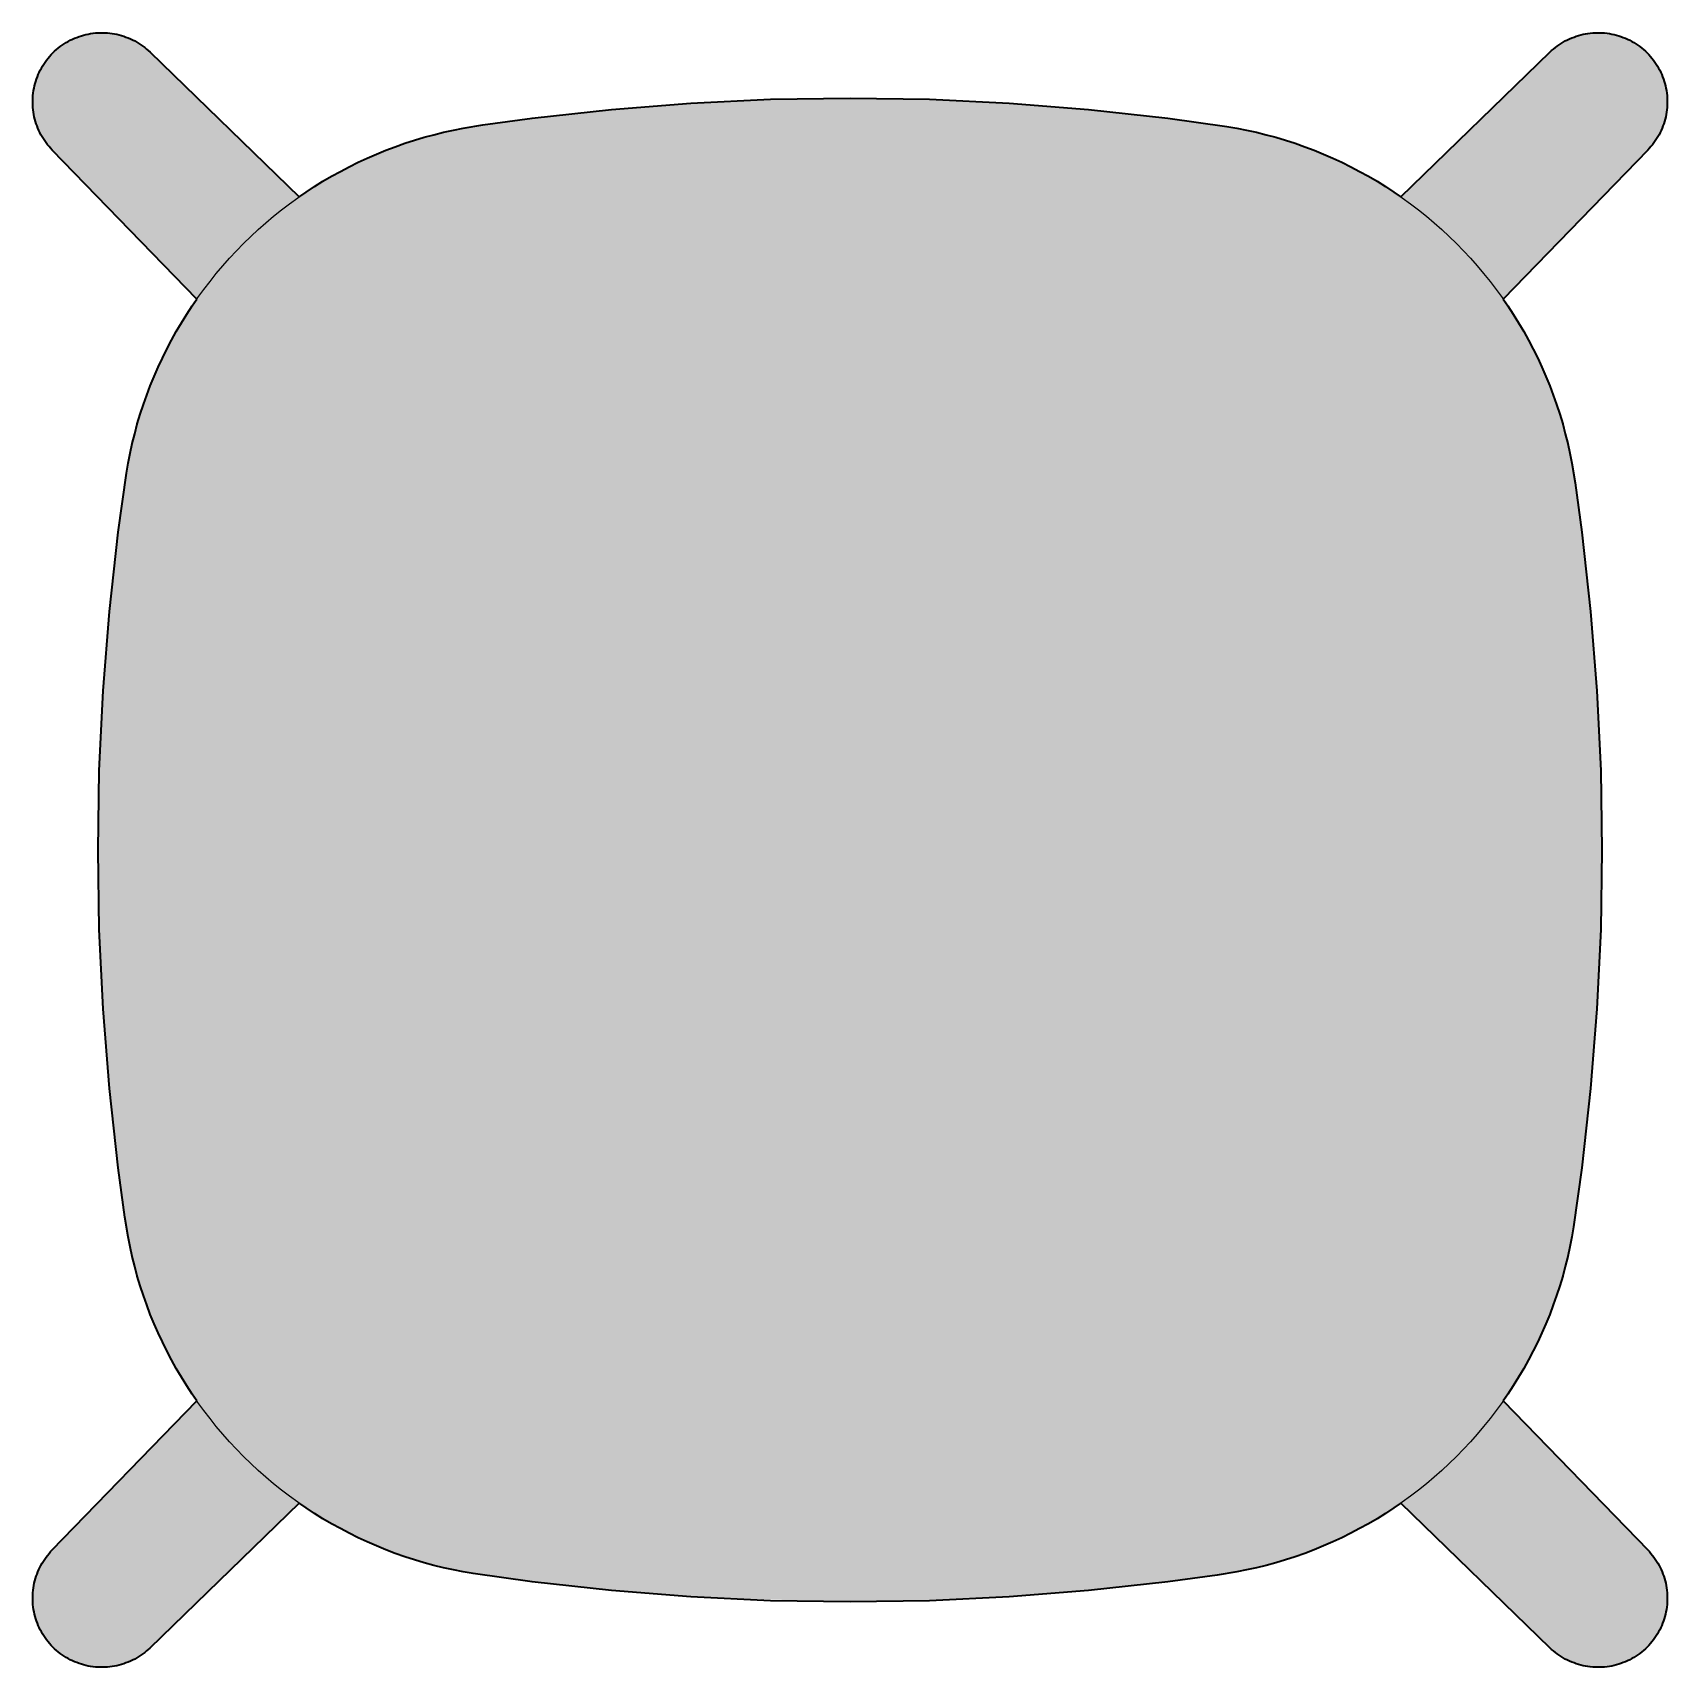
# Model space of a CAD drawing. Header units: millimetres. Extents: x 0 to 1638, y -2 to 754.
# Drawn here: x 1247.3 to 1637.7, y 228.3 to 618.8 of the extents above; entities that cross this region are included whole.
import ezdxf

# ---------------------------------------------------------------- set-up
doc = ezdxf.new("R2010")
doc.units = ezdxf.units.MM
doc.layers.add('Blocks', color=7, linetype='Continuous')
doc.layers.add('Blocks$Fill', color=7, linetype='Continuous', true_color=0xffffff)
doc.layers.add('Blocks$Inner', color=7, linetype='Continuous', lineweight=25, true_color=0x007f00)
doc.layers.add('Blocks$Outline', color=7, linetype='Continuous', lineweight=35, true_color=0xff3f3f)

# ---------------------------------------------------------------- blocks, each defined once
blk = doc.blocks.new('Soft Edge 82 Barstool High Top')
at = {"layer": 'Blocks$Fill', "extrusion": (0, 0, -1)}
blk.add_hatch(color=256, dxfattribs=at).paths.add_polyline_path([(-418.03, 150.25), (-454.08, 185.15), (-454.51, 185.52), (-454.96, 185.89), (-455.41, 186.23), (-455.88, 186.56), (-456.36, 186.87), (-456.85, 187.17), (-457.34, 187.45), (-457.85, 187.71), (-458.37, 187.96), (-458.89, 188.18), (-459.43, 188.39), (-459.96, 188.58), (-460.51, 188.75), (-461.06, 188.9), (-461.62, 189.04), (-462.18, 189.15), (-462.74, 189.25), (-463.31, 189.32), (-463.88, 189.38), (-464.45, 189.41), (-465.02, 189.43), (-465.59, 189.42), (-466.16, 189.4), (-466.73, 189.36), (-467.3, 189.29), (-467.86, 189.21), (-468.43, 189.11), (-468.98, 188.99), (-469.54, 188.85), (-470.09, 188.69), (-470.63, 188.51), (-471.17, 188.31), (-471.7, 188.1), (-472.22, 187.86), (-472.73, 187.61), (-473.23, 187.34), (-473.73, 187.06), (-474.21, 186.75), (-474.69, 186.43), (-475.15, 186.1), (-475.6, 185.75), (-476.04, 185.38), (-476.46, 185), (-476.88, 184.6), (-477.27, 184.19), (-477.65, 183.76), (-478.02, 183.33), (-478.37, 182.87), (-478.71, 182.41), (-479.03, 181.94), (-479.33, 181.45), (-479.62, 180.96), (-479.89, 180.46), (-480.14, 179.94), (-480.37, 179.42), (-480.59, 178.89), (-480.78, 178.35), (-480.96, 177.81), (-481.12, 177.26), (-481.26, 176.71), (-481.38, 176.15), (-481.49, 175.59), (-481.57, 175.02), (-481.63, 174.45), (-481.67, 173.88), (-481.7, 173.31), (-481.7, 172.74), (-481.69, 172.17), (-481.65, 171.6), (-481.6, 171.03), (-481.52, 170.46), (-481.43, 169.9), (-481.31, 169.34), (-481.18, 168.79), (-481.03, 168.23), (-480.86, 167.69), (-480.67, 167.15), (-480.46, 166.62), (-480.23, 166.09), (-479.99, 165.58), (-479.72, 165.07), (-479.45, 164.57), (-479.15, 164.08), (-478.84, 163.6), (-478.51, 163.14), (-478.16, 162.68), (-477.8, 162.24), (-477.42, 161.81), (-477.03, 161.39), (-442.52, 125.75), (-444.92, 122.17), (-446.18, 120.14), (-447.4, 118.07), (-448.56, 115.98), (-449.68, 113.86), (-450.74, 111.72), (-451.75, 109.55), (-452.7, 107.35), (-453.61, 105.12), (-454.47, 102.87), (-455.27, 100.59), (-456.02, 98.29), (-456.71, 95.98), (-457.34, 93.66), (-457.92, 91.33), (-458.44, 88.98), (-458.9, 86.62), (-459.66, 81.9), (-461.28, 70.1), (-463.39, 51.16), (-464.89, 32.2), (-465.8, 13.22), (-466.1, -5.78), (-465.8, -24.77), (-464.89, -43.75), (-463.39, -62.72), (-461.28, -81.66), (-459.3, -95.81), (-458.9, -98.18), (-458.44, -100.53), (-457.92, -102.88), (-457.34, -105.22), (-456.71, -107.54), (-456.02, -109.85), (-455.27, -112.15), (-454.47, -114.43), (-453.61, -116.68), (-452.7, -118.91), (-451.75, -121.1), (-450.74, -123.27), (-449.68, -125.42), (-448.56, -127.54), (-447.4, -129.63), (-446.18, -131.69), (-444.92, -133.73), (-443.61, -135.73), (-442.52, -137.31), (-477.12, -173.04), (-477.8, -173.8), (-478.16, -174.24), (-478.51, -174.69), (-478.84, -175.16), (-479.15, -175.64), (-479.45, -176.13), (-479.72, -176.63), (-479.99, -177.13), (-480.23, -177.65), (-480.46, -178.17), (-480.67, -178.71), (-480.86, -179.25), (-481.03, -179.79), (-481.18, -180.34), (-481.31, -180.9), (-481.43, -181.46), (-481.52, -182.02), (-481.6, -182.59), (-481.65, -183.16), (-481.69, -183.73), (-481.7, -184.3), (-481.7, -184.87), (-481.67, -185.44), (-481.63, -186.01), (-481.57, -186.58), (-481.49, -187.14), (-481.38, -187.71), (-481.26, -188.27), (-481.12, -188.82), (-480.96, -189.37), (-480.78, -189.91), (-480.59, -190.45), (-480.37, -190.98), (-480.14, -191.5), (-479.89, -192.01), (-479.62, -192.52), (-479.33, -193.01), (-479.03, -193.5), (-478.71, -193.97), (-478.37, -194.43), (-478.02, -194.88), (-477.65, -195.32), (-477.27, -195.75), (-476.88, -196.16), (-476.46, -196.55), (-476.04, -196.94), (-475.6, -197.3), (-475.15, -197.65), (-474.69, -197.99), (-474.21, -198.31), (-473.73, -198.61), (-473.23, -198.9), (-472.73, -199.17), (-472.22, -199.42), (-471.7, -199.65), (-471.17, -199.87), (-470.63, -200.07), (-470.09, -200.24), (-469.54, -200.4), (-468.98, -200.54), (-468.43, -200.67), (-467.86, -200.77), (-467.3, -200.85), (-466.73, -200.91), (-466.16, -200.96), (-465.59, -200.98), (-465.02, -200.98), (-464.45, -200.97), (-463.88, -200.93), (-463.31, -200.88), (-462.74, -200.8), (-462.18, -200.71), (-461.62, -200.59), (-461.06, -200.46), (-460.51, -200.31), (-459.96, -200.14), (-459.43, -199.95), (-458.89, -199.74), (-458.37, -199.51), (-457.85, -199.27), (-457.34, -199.01), (-456.85, -198.73), (-456.36, -198.43), (-455.88, -198.12), (-455.41, -197.79), (-454.96, -197.44), (-454.51, -197.08), (-454.08, -196.7), (-453.67, -196.31), (-418.03, -161.8), (-414.41, -164.22), (-412.38, -165.49), (-410.32, -166.7), (-408.22, -167.86), (-406.1, -168.97), (-403.96, -170.04), (-401.79, -171.04), (-399.6, -172), (-397.37, -172.91), (-395.12, -173.76), (-392.84, -174.56), (-390.54, -175.31), (-388.23, -176), (-385.91, -176.63), (-383.57, -177.21), (-381.22, -177.73), (-378.87, -178.19), (-374.15, -178.95), (-362.38, -180.57), (-343.46, -182.67), (-324.49, -184.18), (-305.5, -185.08), (-286.5, -185.38), (-248.5, -184.18), (-229.53, -182.67), (-210.62, -180.57), (-196.49, -178.59), (-194.12, -178.19), (-191.77, -177.73), (-189.42, -177.21), (-187.09, -176.63), (-184.76, -176), (-182.46, -175.31), (-180.15, -174.56), (-177.87, -173.76), (-175.63, -172.91), (-173.4, -172), (-171.2, -171.04), (-169.03, -170.04), (-166.89, -168.97), (-164.77, -167.86), (-162.68, -166.7), (-160.61, -165.49), (-158.58, -164.22), (-156.57, -162.91), (-154.96, -161.8), (-119.24, -196.4), (-118.48, -197.08), (-118.04, -197.44), (-117.58, -197.79), (-117.11, -198.12), (-116.64, -198.43), (-116.15, -198.73), (-115.65, -199.01), (-115.14, -199.27), (-114.63, -199.51), (-114.1, -199.74), (-113.57, -199.95), (-113.03, -200.14), (-112.48, -200.31), (-111.93, -200.46), (-111.38, -200.59), (-110.82, -200.71), (-110.25, -200.8), (-109.69, -200.88), (-109.12, -200.93), (-108.55, -200.97), (-107.98, -200.98), (-107.4, -200.98), (-106.83, -200.96), (-106.26, -200.91), (-105.7, -200.85), (-105.13, -200.77), (-104.57, -200.67), (-104.01, -200.54), (-103.46, -200.4), (-102.91, -200.24), (-102.36, -200.07), (-101.83, -199.87), (-101.3, -199.65), (-100.78, -199.42), (-100.26, -199.17), (-99.76, -198.9), (-99.26, -198.61), (-98.78, -198.31), (-98.31, -197.99), (-97.84, -197.65), (-97.39, -197.3), (-96.95, -196.94), (-96.53, -196.55), (-96.12, -196.16), (-95.72, -195.75), (-95.34, -195.32), (-94.97, -194.88), (-94.62, -194.43), (-94.29, -193.97), (-93.97, -193.5), (-93.66, -193.01), (-93.38, -192.52), (-93.11, -192.01), (-92.86, -191.5), (-92.62, -190.98), (-92.41, -190.45), (-92.21, -189.91), (-92.03, -189.37), (-91.87, -188.82), (-91.73, -188.27), (-91.61, -187.71), (-91.51, -187.14), (-91.43, -186.58), (-91.36, -186.01), (-91.32, -185.44), (-91.3, -184.87), (-91.29, -184.3), (-91.31, -183.73), (-91.34, -183.16), (-91.4, -182.59), (-91.47, -182.02), (-91.57, -181.46), (-91.68, -180.9), (-91.81, -180.34), (-91.97, -179.79), (-92.14, -179.25), (-92.33, -178.71), (-92.54, -178.17), (-92.76, -177.65), (-93.01, -177.13), (-93.27, -176.63), (-93.55, -176.13), (-93.84, -175.64), (-94.16, -175.16), (-94.49, -174.69), (-94.83, -174.24), (-95.19, -173.8), (-95.57, -173.36), (-95.87, -173.04), (-130.47, -137.31), (-128.07, -133.73), (-126.81, -131.69), (-125.59, -129.63), (-124.43, -127.54), (-123.32, -125.42), (-122.26, -123.27), (-121.25, -121.1), (-120.29, -118.91), (-119.38, -116.68), (-118.52, -114.43), (-117.72, -112.15), (-116.97, -109.85), (-116.28, -107.54), (-115.65, -105.22), (-115.08, -102.88), (-114.56, -100.53), (-114.09, -98.18), (-113.33, -93.45), (-111.71, -81.66), (-109.6, -62.72), (-108.1, -43.75), (-107.2, -24.77), (-106.89, -5.78), (-107.2, 13.22), (-108.1, 32.2), (-109.6, 51.16), (-111.71, 70.1), (-113.69, 84.26), (-114.09, 86.62), (-114.56, 88.98), (-115.08, 91.33), (-115.65, 93.66), (-116.28, 95.98), (-116.97, 98.29), (-117.72, 100.59), (-118.52, 102.87), (-119.38, 105.12), (-120.29, 107.35), (-121.25, 109.55), (-122.26, 111.72), (-123.32, 113.86), (-124.43, 115.98), (-125.59, 118.07), (-126.81, 120.14), (-128.07, 122.17), (-129.38, 124.17), (-130.47, 125.75), (-95.96, 161.39), (-95.19, 162.24), (-94.83, 162.68), (-94.49, 163.14), (-94.16, 163.6), (-93.84, 164.08), (-93.55, 164.57), (-93.27, 165.07), (-93.01, 165.58), (-92.76, 166.09), (-92.54, 166.62), (-92.33, 167.15), (-92.14, 167.69), (-91.97, 168.23), (-91.81, 168.79), (-91.68, 169.34), (-91.57, 169.9), (-91.47, 170.46), (-91.4, 171.03), (-91.34, 171.6), (-91.31, 172.17), (-91.29, 172.74), (-91.3, 173.31), (-91.32, 173.88), (-91.36, 174.45), (-91.43, 175.02), (-91.51, 175.59), (-91.61, 176.15), (-91.73, 176.71), (-91.87, 177.26), (-92.03, 177.81), (-92.21, 178.35), (-92.41, 178.89), (-92.62, 179.42), (-92.86, 179.94), (-93.11, 180.46), (-93.38, 180.96), (-93.66, 181.45), (-93.97, 181.94), (-94.29, 182.41), (-94.62, 182.87), (-94.97, 183.33), (-95.34, 183.76), (-95.72, 184.19), (-96.12, 184.6), (-96.53, 185), (-96.95, 185.38), (-97.39, 185.75), (-97.84, 186.1), (-98.31, 186.43), (-98.78, 186.75), (-99.26, 187.06), (-99.76, 187.34), (-100.26, 187.61), (-100.78, 187.86), (-101.3, 188.1), (-101.83, 188.31), (-102.36, 188.51), (-102.91, 188.69), (-103.46, 188.85), (-104.01, 188.99), (-104.57, 189.11), (-105.13, 189.21), (-105.7, 189.29), (-106.26, 189.36), (-106.83, 189.4), (-107.4, 189.42), (-107.98, 189.43), (-108.55, 189.41), (-109.12, 189.38), (-109.69, 189.32), (-110.25, 189.25), (-110.82, 189.15), (-111.38, 189.04), (-111.93, 188.9), (-112.48, 188.75), (-113.03, 188.58), (-113.57, 188.39), (-114.1, 188.18), (-114.63, 187.96), (-115.14, 187.71), (-115.65, 187.45), (-116.15, 187.17), (-116.64, 186.87), (-117.11, 186.56), (-117.58, 186.23), (-118.04, 185.89), (-118.48, 185.52), (-118.91, 185.15), (-119.33, 184.76), (-154.97, 150.25), (-158.58, 152.67), (-160.61, 153.93), (-162.68, 155.14), (-164.77, 156.31), (-166.89, 157.42), (-169.03, 158.48), (-171.2, 159.49), (-173.4, 160.44), (-175.63, 161.35), (-177.87, 162.2), (-180.15, 163.01), (-182.46, 163.75), (-184.76, 164.44), (-187.09, 165.07), (-189.42, 165.65), (-191.77, 166.17), (-194.12, 166.63), (-198.84, 167.39), (-210.62, 169.01), (-229.53, 171.12), (-248.5, 172.62), (-267.49, 173.52), (-286.5, 173.82), (-305.5, 173.52), (-324.49, 172.62), (-343.46, 171.12), (-362.38, 169.01), (-376.51, 167.03), (-378.87, 166.63), (-381.22, 166.17), (-383.57, 165.65), (-385.91, 165.07), (-388.23, 164.44), (-390.54, 163.75), (-392.84, 163.01), (-395.12, 162.2), (-397.37, 161.35), (-399.6, 160.44), (-401.79, 159.49), (-403.96, 158.48), (-406.1, 157.42), (-408.22, 156.31), (-410.32, 155.14), (-412.38, 153.93), (-414.41, 152.67), (-416.42, 151.35)], flags=0)
at = {"layer": 'Blocks$Inner'}
for p, q in [((418.03, 150.25), (453.66, 184.75)), ((477.03, 161.39), (442.52, 125.75))]:
    blk.add_line(p, q, dxfattribs=at)
for points in [[(130.47, 125.75), (95.96, 161.39), (95.57, 161.81), (95.19, 162.24), (94.83, 162.68), (94.49, 163.14), (94.16, 163.6), (93.84, 164.08), (93.55, 164.57), (93.27, 165.07), (93.01, 165.58), (92.76, 166.09), (92.54, 166.62), (92.33, 167.15), (92.14, 167.69), (91.97, 168.23), (91.81, 168.79), (91.68, 169.34), (91.57, 169.9), (91.47, 170.46), (91.4, 171.03), (91.34, 171.6), (91.31, 172.17), (91.29, 172.74), (91.3, 173.31), (91.32, 173.88), (91.36, 174.45), (91.43, 175.02), (91.51, 175.59), (91.61, 176.15), (91.73, 176.71), (91.87, 177.26), (92.03, 177.81), (92.21, 178.35), (92.41, 178.89), (92.62, 179.42), (92.86, 179.94), (93.11, 180.46), (93.38, 180.96), (93.66, 181.45), (93.97, 181.94), (94.29, 182.41), (94.62, 182.87), (94.97, 183.33), (95.34, 183.76), (95.72, 184.19), (96.12, 184.6), (96.53, 185), (96.95, 185.38), (97.39, 185.75), (97.84, 186.1), (98.31, 186.43), (98.78, 186.75), (99.26, 187.06), (99.76, 187.34), (100.26, 187.61), (100.78, 187.86), (101.3, 188.1), (101.83, 188.31), (102.36, 188.51), (102.91, 188.69), (103.46, 188.85), (104.01, 188.99), (104.57, 189.11), (105.13, 189.21), (105.7, 189.29), (106.26, 189.36), (106.83, 189.4), (107.4, 189.42), (107.98, 189.43), (108.55, 189.41), (109.12, 189.38), (109.69, 189.32), (110.25, 189.25), (110.82, 189.15), (111.38, 189.04), (111.93, 188.9), (112.48, 188.75), (113.03, 188.58), (113.57, 188.39), (114.1, 188.18), (114.63, 187.96), (115.14, 187.71), (115.65, 187.45), (116.15, 187.17), (116.64, 186.87), (117.11, 186.56), (117.58, 186.23), (118.04, 185.89), (118.48, 185.52), (118.91, 185.15), (119.33, 184.76), (154.97, 150.25)], [(453.66, 184.75), (454.08, 185.15), (454.51, 185.52), (454.96, 185.89), (455.41, 186.23), (455.88, 186.56), (456.36, 186.87), (456.85, 187.17), (457.34, 187.45), (457.85, 187.71), (458.37, 187.96), (458.89, 188.18), (459.42, 188.39), (459.96, 188.58), (460.51, 188.75), (461.06, 188.9), (461.62, 189.04), (462.18, 189.15), (462.74, 189.25), (463.31, 189.32), (463.88, 189.38), (464.45, 189.41), (465.02, 189.43), (465.59, 189.42), (466.16, 189.4), (466.73, 189.36), (467.3, 189.29), (467.86, 189.21), (468.43, 189.11), (468.98, 188.99), (469.54, 188.85), (470.09, 188.69), (470.63, 188.51), (471.17, 188.31), (471.7, 188.1), (472.22, 187.86), (472.73, 187.61), (473.23, 187.34), (473.73, 187.06), (474.21, 186.75), (474.69, 186.43), (475.15, 186.1), (475.6, 185.75), (476.04, 185.38), (476.46, 185), (476.88, 184.6), (477.27, 184.19), (477.65, 183.76), (478.02, 183.33), (478.37, 182.87), (478.71, 182.41), (479.03, 181.94), (479.33, 181.45), (479.62, 180.96), (479.89, 180.46), (480.14, 179.94), (480.37, 179.42), (480.59, 178.89), (480.78, 178.35), (480.96, 177.81), (481.12, 177.26), (481.26, 176.71), (481.38, 176.15), (481.49, 175.59), (481.57, 175.02), (481.63, 174.45), (481.67, 173.88), (481.7, 173.31), (481.7, 172.74), (481.69, 172.17), (481.65, 171.6), (481.6, 171.03), (481.52, 170.46), (481.43, 169.9), (481.31, 169.34), (481.18, 168.79), (481.03, 168.23), (480.86, 167.69), (480.67, 167.15), (480.46, 166.62), (480.23, 166.09), (479.99, 165.58), (479.72, 165.07), (479.45, 164.57), (479.15, 164.08), (478.84, 163.6), (478.51, 163.14), (478.16, 162.68), (477.8, 162.24), (477.42, 161.81), (477.03, 161.39)], [(130.47, -137.31), (95.87, -173.04), (95.57, -173.36), (95.19, -173.8), (94.83, -174.24), (94.49, -174.69), (94.16, -175.16), (93.84, -175.64), (93.55, -176.13), (93.27, -176.63), (93.01, -177.13), (92.76, -177.65), (92.54, -178.17), (92.33, -178.71), (92.14, -179.25), (91.97, -179.79), (91.81, -180.34), (91.68, -180.9), (91.57, -181.46), (91.47, -182.02), (91.4, -182.59), (91.34, -183.16), (91.31, -183.73), (91.29, -184.3), (91.3, -184.87), (91.32, -185.44), (91.36, -186.01), (91.43, -186.58), (91.51, -187.14), (91.61, -187.71), (91.73, -188.27), (91.87, -188.82), (92.03, -189.37), (92.21, -189.91), (92.41, -190.45), (92.62, -190.98), (92.86, -191.5), (93.11, -192.01), (93.38, -192.52), (93.66, -193.01), (93.97, -193.5), (94.29, -193.97), (94.62, -194.43), (94.97, -194.88), (95.34, -195.32), (95.72, -195.75), (96.12, -196.16), (96.53, -196.55), (96.95, -196.94), (97.39, -197.3), (97.84, -197.65), (98.31, -197.99), (98.78, -198.31), (99.26, -198.61), (99.76, -198.9), (100.26, -199.17), (100.78, -199.42), (101.3, -199.65), (101.83, -199.87), (102.36, -200.07), (102.91, -200.24), (103.46, -200.4), (104.01, -200.54), (104.57, -200.67), (105.13, -200.77), (105.7, -200.85), (106.26, -200.91), (106.83, -200.96), (107.4, -200.98), (107.98, -200.98), (108.55, -200.97), (109.12, -200.93), (109.69, -200.88), (110.25, -200.8), (110.82, -200.71), (111.38, -200.59), (111.93, -200.46), (112.48, -200.31), (113.03, -200.14), (113.57, -199.95), (114.1, -199.74), (114.63, -199.51), (115.14, -199.27), (115.65, -199.01), (116.15, -198.73), (116.64, -198.43), (117.11, -198.12), (117.58, -197.79), (118.04, -197.44), (118.48, -197.08), (118.91, -196.7), (119.24, -196.4), (154.96, -161.8)], [(442.52, -137.31), (477.12, -173.04), (477.42, -173.36), (477.8, -173.8), (478.16, -174.24), (478.51, -174.69), (478.84, -175.16), (479.15, -175.64), (479.45, -176.13), (479.72, -176.63), (479.99, -177.13), (480.23, -177.65), (480.46, -178.17), (480.67, -178.71), (480.86, -179.25), (481.03, -179.79), (481.18, -180.34), (481.31, -180.9), (481.43, -181.46), (481.52, -182.02), (481.6, -182.59), (481.65, -183.16), (481.69, -183.73), (481.7, -184.3), (481.7, -184.87), (481.67, -185.44), (481.63, -186.01), (481.57, -186.58), (481.49, -187.14), (481.38, -187.71), (481.26, -188.27), (481.12, -188.82), (480.96, -189.37), (480.78, -189.91), (480.59, -190.45), (480.37, -190.98), (480.14, -191.5), (479.89, -192.01), (479.62, -192.52), (479.33, -193.01), (479.03, -193.5), (478.71, -193.97), (478.37, -194.43), (478.02, -194.88), (477.65, -195.32), (477.27, -195.75), (476.88, -196.16), (476.46, -196.55), (476.04, -196.94), (475.6, -197.3), (475.15, -197.65), (474.69, -197.99), (474.21, -198.31), (473.73, -198.61), (473.23, -198.9), (472.73, -199.17), (472.22, -199.42), (471.7, -199.65), (471.17, -199.87), (470.63, -200.07), (470.09, -200.24), (469.54, -200.4), (468.98, -200.54), (468.43, -200.67), (467.86, -200.77), (467.3, -200.85), (466.73, -200.91), (466.16, -200.96), (465.59, -200.98), (465.02, -200.98), (464.45, -200.97), (463.88, -200.93), (463.31, -200.88), (462.74, -200.8), (462.18, -200.71), (461.62, -200.59), (461.06, -200.46), (460.51, -200.31), (459.96, -200.14), (459.42, -199.95), (458.89, -199.74), (458.37, -199.51), (457.85, -199.27), (457.34, -199.01), (456.85, -198.73), (456.36, -198.43), (455.88, -198.12), (455.41, -197.79), (454.96, -197.44), (454.51, -197.08), (454.08, -196.7), (453.67, -196.31), (418.03, -161.8)]]:
    blk.add_lwpolyline(points, dxfattribs=at)
blk.add_lwpolyline([(286.5, -185.38), (267.49, -185.08), (248.5, -184.18), (229.53, -182.67), (210.62, -180.57), (196.49, -178.59), (194.12, -178.19), (191.77, -177.73), (189.42, -177.21), (187.09, -176.63), (184.76, -176), (182.46, -175.31), (180.15, -174.56), (177.87, -173.76), (175.63, -172.91), (173.4, -172), (171.2, -171.04), (169.03, -170.04), (166.89, -168.97), (164.77, -167.86), (162.68, -166.7), (160.61, -165.49), (158.58, -164.22), (156.57, -162.91), (154.59, -161.54), (152.64, -160.13), (150.72, -158.66), (148.83, -157.14), (146.98, -155.58), (145.16, -153.98), (143.39, -152.33), (141.66, -150.64), (139.97, -148.91), (138.32, -147.13), (136.71, -145.32), (135.15, -143.47), (133.64, -141.58), (132.17, -139.66), (130.75, -137.71), (129.38, -135.73), (128.07, -133.73), (126.81, -131.69), (125.59, -129.63), (124.43, -127.54), (123.32, -125.42), (122.26, -123.27), (121.25, -121.1), (120.29, -118.91), (119.38, -116.68), (118.52, -114.43), (117.72, -112.15), (116.97, -109.85), (116.28, -107.54), (115.65, -105.22), (115.08, -102.88), (114.56, -100.53), (114.09, -98.18), (113.33, -93.45), (111.71, -81.66), (109.6, -62.72), (108.1, -43.75), (107.2, -24.77), (106.89, -5.78), (107.2, 13.22), (108.1, 32.2), (109.6, 51.16), (111.71, 70.1), (113.69, 84.26), (114.09, 86.62), (114.56, 88.98), (115.08, 91.33), (115.65, 93.66), (116.28, 95.98), (116.97, 98.29), (117.72, 100.59), (118.52, 102.87), (119.38, 105.12), (120.29, 107.35), (121.25, 109.55), (122.26, 111.72), (123.32, 113.86), (124.43, 115.98), (125.59, 118.07), (126.81, 120.14), (128.07, 122.17), (129.38, 124.17), (130.75, 126.15), (132.17, 128.1), (133.64, 130.03), (135.15, 131.92), (136.71, 133.77), (138.32, 135.58), (139.97, 137.35), (141.66, 139.08), (143.39, 140.77), (145.16, 142.42), (146.98, 144.03), (148.83, 145.59), (150.72, 147.1), (152.64, 148.57), (154.59, 149.99), (156.57, 151.35), (158.58, 152.67), (160.61, 153.93), (162.68, 155.14), (164.77, 156.31), (166.89, 157.42), (169.03, 158.48), (171.2, 159.49), (173.4, 160.44), (175.63, 161.35), (177.87, 162.2), (180.15, 163.01), (182.46, 163.75), (184.76, 164.44), (187.09, 165.07), (189.42, 165.65), (191.77, 166.17), (194.12, 166.63), (198.84, 167.39), (210.62, 169.01), (229.53, 171.12), (248.5, 172.62), (267.49, 173.52), (286.5, 173.82), (305.5, 173.52), (324.49, 172.62), (343.46, 171.12), (362.38, 169.01), (376.51, 167.03), (378.87, 166.63), (381.22, 166.17), (383.57, 165.65), (385.91, 165.07), (388.23, 164.44), (390.54, 163.75), (392.84, 163.01), (395.12, 162.2), (397.37, 161.35), (399.6, 160.44), (401.79, 159.49), (403.96, 158.48), (406.1, 157.42), (408.22, 156.31), (410.32, 155.14), (412.38, 153.93), (414.41, 152.67), (416.42, 151.35), (418.4, 149.99), (420.35, 148.57), (422.28, 147.1), (424.17, 145.59), (426.02, 144.03), (427.83, 142.42), (429.6, 140.77), (431.33, 139.08), (433.03, 137.35), (434.68, 135.58), (436.28, 133.77), (437.84, 131.92), (439.36, 130.03), (440.83, 128.1), (442.24, 126.15), (443.61, 124.17), (444.92, 122.17), (446.18, 120.14), (447.4, 118.07), (448.56, 115.98), (449.68, 113.86), (450.74, 111.72), (451.75, 109.55), (452.7, 107.35), (453.61, 105.12), (454.47, 102.87), (455.27, 100.59), (456.02, 98.29), (456.71, 95.98), (457.34, 93.66), (457.92, 91.33), (458.44, 88.98), (458.9, 86.62), (459.66, 81.9), (461.28, 70.1), (463.39, 51.16), (464.89, 32.2), (465.8, 13.22), (466.1, -5.78), (465.8, -24.77), (464.89, -43.75), (463.39, -62.72), (461.28, -81.66), (459.3, -95.81), (458.9, -98.18), (458.44, -100.53), (457.92, -102.88), (457.34, -105.22), (456.71, -107.54), (456.02, -109.85), (455.27, -112.15), (454.47, -114.43), (453.61, -116.68), (452.7, -118.91), (451.75, -121.1), (450.74, -123.27), (449.68, -125.42), (448.56, -127.54), (447.4, -129.63), (446.18, -131.69), (444.92, -133.73), (443.61, -135.73), (442.24, -137.71), (440.83, -139.66), (439.36, -141.58), (437.84, -143.47), (436.28, -145.32), (434.68, -147.13), (433.03, -148.91), (431.33, -150.64), (429.6, -152.33), (427.83, -153.98), (426.02, -155.58), (424.17, -157.14), (422.28, -158.66), (420.35, -160.13), (418.4, -161.54), (416.42, -162.91), (414.41, -164.22), (412.38, -165.49), (410.32, -166.7), (408.22, -167.86), (406.1, -168.97), (403.96, -170.04), (401.79, -171.04), (399.6, -172), (397.37, -172.91), (395.12, -173.76), (392.84, -174.56), (390.54, -175.31), (388.23, -176), (385.91, -176.63), (383.57, -177.21), (381.22, -177.73), (378.87, -178.19), (374.15, -178.95), (362.38, -180.57), (343.46, -182.67), (324.49, -184.18), (305.5, -185.08)], close=True, dxfattribs=at)
at = {"layer": 'Blocks$Outline'}
for points in [[(95.96, 161.39), (95.57, 161.81), (95.19, 162.24), (94.83, 162.68), (94.49, 163.14), (94.16, 163.6), (93.84, 164.08), (93.55, 164.57), (93.27, 165.07), (93.01, 165.58), (92.76, 166.09), (92.54, 166.62), (92.33, 167.15), (92.14, 167.69), (91.97, 168.23), (91.81, 168.79), (91.68, 169.34), (91.57, 169.9), (91.47, 170.46), (91.4, 171.03), (91.34, 171.6), (91.31, 172.17), (91.29, 172.74), (91.3, 173.31), (91.32, 173.88), (91.36, 174.45), (91.43, 175.02), (91.51, 175.59), (91.61, 176.15), (91.73, 176.71), (91.87, 177.26), (92.03, 177.81), (92.21, 178.35), (92.41, 178.89), (92.62, 179.42), (92.86, 179.94), (93.11, 180.46), (93.38, 180.96), (93.66, 181.45), (93.97, 181.94), (94.29, 182.41), (94.62, 182.87), (94.97, 183.33), (95.34, 183.76), (95.72, 184.19), (96.12, 184.6), (96.53, 185), (96.95, 185.38), (97.39, 185.75), (97.84, 186.1), (98.31, 186.43), (98.78, 186.75), (99.26, 187.06), (99.76, 187.34), (100.26, 187.61), (100.78, 187.86), (101.3, 188.1), (101.83, 188.31), (102.36, 188.51), (102.91, 188.69), (103.46, 188.85), (104.01, 188.99), (104.57, 189.11), (105.13, 189.21), (105.7, 189.29), (106.26, 189.36), (106.83, 189.4), (107.4, 189.42), (107.98, 189.43), (108.55, 189.41), (109.12, 189.38), (109.69, 189.32), (110.25, 189.25), (110.82, 189.15), (111.38, 189.04), (111.93, 188.9), (112.48, 188.75), (113.03, 188.58), (113.57, 188.39), (114.1, 188.18), (114.63, 187.96), (115.14, 187.71), (115.65, 187.45), (116.15, 187.17), (116.64, 186.87), (117.11, 186.56), (117.58, 186.23), (118.04, 185.89), (118.48, 185.52), (118.91, 185.15), (119.33, 184.76)], [(418.03, 150.25), (453.66, 184.75), (454.08, 185.15), (454.51, 185.52), (454.96, 185.89), (455.41, 186.23), (455.88, 186.56), (456.36, 186.87), (456.85, 187.17), (457.34, 187.45), (457.85, 187.71), (458.37, 187.96), (458.89, 188.18), (459.42, 188.39), (459.96, 188.58), (460.51, 188.75), (461.06, 188.9), (461.62, 189.04), (462.18, 189.15), (462.74, 189.25), (463.31, 189.32), (463.88, 189.38), (464.45, 189.41), (465.02, 189.43), (465.59, 189.42), (466.16, 189.4), (466.73, 189.36), (467.3, 189.29), (467.86, 189.21), (468.43, 189.11), (468.98, 188.99), (469.54, 188.85), (470.09, 188.69), (470.63, 188.51), (471.17, 188.31), (471.7, 188.1), (472.22, 187.86), (472.73, 187.61), (473.23, 187.34), (473.73, 187.06), (474.21, 186.75), (474.69, 186.43), (475.15, 186.1), (475.6, 185.75), (476.04, 185.38), (476.46, 185), (476.88, 184.6), (477.27, 184.19), (477.65, 183.76), (478.02, 183.33), (478.37, 182.87), (478.71, 182.41), (479.03, 181.94), (479.33, 181.45), (479.62, 180.96), (479.89, 180.46), (480.14, 179.94), (480.37, 179.42), (480.59, 178.89), (480.78, 178.35), (480.96, 177.81), (481.12, 177.26), (481.26, 176.71), (481.38, 176.15), (481.49, 175.59), (481.57, 175.02), (481.63, 174.45), (481.67, 173.88), (481.7, 173.31), (481.7, 172.74), (481.69, 172.17), (481.65, 171.6), (481.6, 171.03), (481.52, 170.46), (481.43, 169.9), (481.31, 169.34), (481.18, 168.79), (481.03, 168.23), (480.86, 167.69), (480.67, 167.15), (480.46, 166.62), (480.23, 166.09), (479.99, 165.58), (479.72, 165.07), (479.45, 164.57), (479.15, 164.08), (478.84, 163.6), (478.51, 163.14), (478.16, 162.68), (477.8, 162.24), (477.42, 161.81), (477.03, 161.39), (442.52, 125.75)], [(119.33, 184.76), (154.97, 150.25)], [(154.97, 150.25), (156.57, 151.35), (158.58, 152.67), (160.61, 153.93), (162.68, 155.14), (164.77, 156.31), (166.89, 157.42), (169.03, 158.48), (171.2, 159.49), (173.4, 160.44), (175.63, 161.35), (177.87, 162.2), (180.15, 163.01), (182.46, 163.75), (184.76, 164.44), (187.09, 165.07), (189.42, 165.65), (191.77, 166.17), (194.12, 166.63), (198.84, 167.39), (210.62, 169.01), (229.53, 171.12), (248.5, 172.62), (267.49, 173.52), (286.5, 173.82), (305.5, 173.52), (324.49, 172.62), (343.46, 171.12), (362.38, 169.01), (376.51, 167.03), (378.87, 166.63), (381.22, 166.17), (383.57, 165.65), (385.91, 165.07), (388.23, 164.44), (390.54, 163.75), (392.84, 163.01), (395.12, 162.2), (397.37, 161.35), (399.6, 160.44), (401.79, 159.49), (403.96, 158.48), (406.1, 157.42), (408.22, 156.31), (410.32, 155.14), (412.38, 153.93), (414.41, 152.67), (416.42, 151.35), (418.03, 150.25)], [(130.47, 125.75), (95.96, 161.39)], [(130.47, -137.31), (129.38, -135.73), (128.07, -133.73), (126.81, -131.69), (125.59, -129.63), (124.43, -127.54), (123.32, -125.42), (122.26, -123.27), (121.25, -121.1), (120.29, -118.91), (119.38, -116.68), (118.52, -114.43), (117.72, -112.15), (116.97, -109.85), (116.28, -107.54), (115.65, -105.22), (115.08, -102.88), (114.56, -100.53), (114.09, -98.18), (113.33, -93.45), (111.71, -81.66), (109.6, -62.72), (108.1, -43.75), (107.2, -24.77), (106.89, -5.78), (107.2, 13.22), (108.1, 32.2), (109.6, 51.16), (111.71, 70.1), (113.69, 84.26), (114.09, 86.62), (114.56, 88.98), (115.08, 91.33), (115.65, 93.66), (116.28, 95.98), (116.97, 98.29), (117.72, 100.59), (118.52, 102.87), (119.38, 105.12), (120.29, 107.35), (121.25, 109.55), (122.26, 111.72), (123.32, 113.86), (124.43, 115.98), (125.59, 118.07), (126.81, 120.14), (128.07, 122.17), (129.38, 124.17), (130.47, 125.75)], [(442.52, 125.75), (443.61, 124.17), (444.92, 122.17), (446.18, 120.14), (447.4, 118.07), (448.56, 115.98), (449.68, 113.86), (450.74, 111.72), (451.75, 109.55), (452.7, 107.35), (453.61, 105.12), (454.47, 102.87), (455.27, 100.59), (456.02, 98.29), (456.71, 95.98), (457.34, 93.66), (457.92, 91.33), (458.44, 88.98), (458.9, 86.62), (459.66, 81.9), (461.28, 70.1), (463.39, 51.16), (464.89, 32.2), (465.8, 13.22), (466.1, -5.78), (465.8, -24.77), (464.89, -43.75), (463.39, -62.72), (461.28, -81.66), (459.3, -95.81), (458.9, -98.18), (458.44, -100.53), (457.92, -102.88), (457.34, -105.22), (456.71, -107.54), (456.02, -109.85), (455.27, -112.15), (454.47, -114.43), (453.61, -116.68), (452.7, -118.91), (451.75, -121.1), (450.74, -123.27), (449.68, -125.42), (448.56, -127.54), (447.4, -129.63), (446.18, -131.69), (444.92, -133.73), (443.61, -135.73), (442.52, -137.31)], [(95.87, -173.04), (130.47, -137.31)], [(442.52, -137.31), (477.12, -173.04)], [(154.96, -161.8), (119.24, -196.4)], [(286.5, -185.38), (267.49, -185.08), (248.5, -184.18), (229.53, -182.67), (210.62, -180.57), (196.49, -178.59), (194.12, -178.19), (191.77, -177.73), (189.42, -177.21), (187.09, -176.63), (184.76, -176), (182.46, -175.31), (180.15, -174.56), (177.87, -173.76), (175.63, -172.91), (173.4, -172), (171.2, -171.04), (169.03, -170.04), (166.89, -168.97), (164.77, -167.86), (162.68, -166.7), (160.61, -165.49), (158.58, -164.22), (156.57, -162.91), (154.96, -161.8)], [(418.03, -161.8), (416.42, -162.91), (414.41, -164.22), (412.38, -165.49), (410.32, -166.7), (408.22, -167.86), (406.1, -168.97), (403.96, -170.04), (401.79, -171.04), (399.6, -172), (397.37, -172.91), (395.12, -173.76), (392.84, -174.56), (390.54, -175.31), (388.23, -176), (385.91, -176.63), (383.57, -177.21), (381.22, -177.73), (378.87, -178.19), (374.15, -178.95), (362.38, -180.57), (343.46, -182.67), (324.49, -184.18), (305.5, -185.08), (286.5, -185.38)], [(453.67, -196.31), (418.03, -161.8)], [(119.24, -196.4), (118.91, -196.7), (118.48, -197.08), (118.04, -197.44), (117.58, -197.79), (117.11, -198.12), (116.64, -198.43), (116.15, -198.73), (115.65, -199.01), (115.14, -199.27), (114.63, -199.51), (114.1, -199.74), (113.57, -199.95), (113.03, -200.14), (112.48, -200.31), (111.93, -200.46), (111.38, -200.59), (110.82, -200.71), (110.25, -200.8), (109.69, -200.88), (109.12, -200.93), (108.55, -200.97), (107.98, -200.98), (107.4, -200.98), (106.83, -200.96), (106.26, -200.91), (105.7, -200.85), (105.13, -200.77), (104.57, -200.67), (104.01, -200.54), (103.46, -200.4), (102.91, -200.24), (102.36, -200.07), (101.83, -199.87), (101.3, -199.65), (100.78, -199.42), (100.26, -199.17), (99.76, -198.9), (99.26, -198.61), (98.78, -198.31), (98.31, -197.99), (97.84, -197.65), (97.39, -197.3), (96.95, -196.94), (96.53, -196.55), (96.12, -196.16), (95.72, -195.75), (95.34, -195.32), (94.97, -194.88), (94.62, -194.43), (94.29, -193.97), (93.97, -193.5), (93.66, -193.01), (93.38, -192.52), (93.11, -192.01), (92.86, -191.5), (92.62, -190.98), (92.41, -190.45), (92.21, -189.91), (92.03, -189.37), (91.87, -188.82), (91.73, -188.27), (91.61, -187.71), (91.51, -187.14), (91.43, -186.58), (91.36, -186.01), (91.32, -185.44), (91.3, -184.87), (91.29, -184.3), (91.31, -183.73), (91.34, -183.16), (91.4, -182.59), (91.47, -182.02), (91.57, -181.46), (91.68, -180.9), (91.81, -180.34), (91.97, -179.79), (92.14, -179.25), (92.33, -178.71), (92.54, -178.17), (92.76, -177.65), (93.01, -177.13), (93.27, -176.63), (93.55, -176.13), (93.84, -175.64), (94.16, -175.16), (94.49, -174.69), (94.83, -174.24), (95.19, -173.8), (95.57, -173.36), (95.87, -173.04)], [(477.12, -173.04), (477.42, -173.36), (477.8, -173.8), (478.16, -174.24), (478.51, -174.69), (478.84, -175.16), (479.15, -175.64), (479.45, -176.13), (479.72, -176.63), (479.99, -177.13), (480.23, -177.65), (480.46, -178.17), (480.67, -178.71), (480.86, -179.25), (481.03, -179.79), (481.18, -180.34), (481.31, -180.9), (481.43, -181.46), (481.52, -182.02), (481.6, -182.59), (481.65, -183.16), (481.69, -183.73), (481.7, -184.3), (481.7, -184.87), (481.67, -185.44), (481.63, -186.01), (481.57, -186.58), (481.49, -187.14), (481.38, -187.71), (481.26, -188.27), (481.12, -188.82), (480.96, -189.37), (480.78, -189.91), (480.59, -190.45), (480.37, -190.98), (480.14, -191.5), (479.89, -192.01), (479.62, -192.52), (479.33, -193.01), (479.03, -193.5), (478.71, -193.97), (478.37, -194.43), (478.02, -194.88), (477.65, -195.32), (477.27, -195.75), (476.88, -196.16), (476.46, -196.55), (476.04, -196.94), (475.6, -197.3), (475.15, -197.65), (474.69, -197.99), (474.21, -198.31), (473.73, -198.61), (473.23, -198.9), (472.73, -199.17), (472.22, -199.42), (471.7, -199.65), (471.17, -199.87), (470.63, -200.07), (470.09, -200.24), (469.54, -200.4), (468.98, -200.54), (468.43, -200.67), (467.86, -200.77), (467.3, -200.85), (466.73, -200.91), (466.16, -200.96), (465.59, -200.98), (465.02, -200.98), (464.45, -200.97), (463.88, -200.93), (463.31, -200.88), (462.74, -200.8), (462.18, -200.71), (461.62, -200.59), (461.06, -200.46), (460.51, -200.31), (459.96, -200.14), (459.42, -199.95), (458.89, -199.74), (458.37, -199.51), (457.85, -199.27), (457.34, -199.01), (456.85, -198.73), (456.36, -198.43), (455.88, -198.12), (455.41, -197.79), (454.96, -197.44), (454.51, -197.08), (454.08, -196.7), (453.67, -196.31)]]:
    blk.add_lwpolyline(points, dxfattribs=at)

msp = doc.modelspace()

# ---------------------------------------------------------------- block references
at = {"layer": 'Blocks'}
msp.add_blockref('Soft Edge 82 Barstool High Top', (1156.04, 429.33), dxfattribs=at)

doc.saveas('drawing.dxf')
